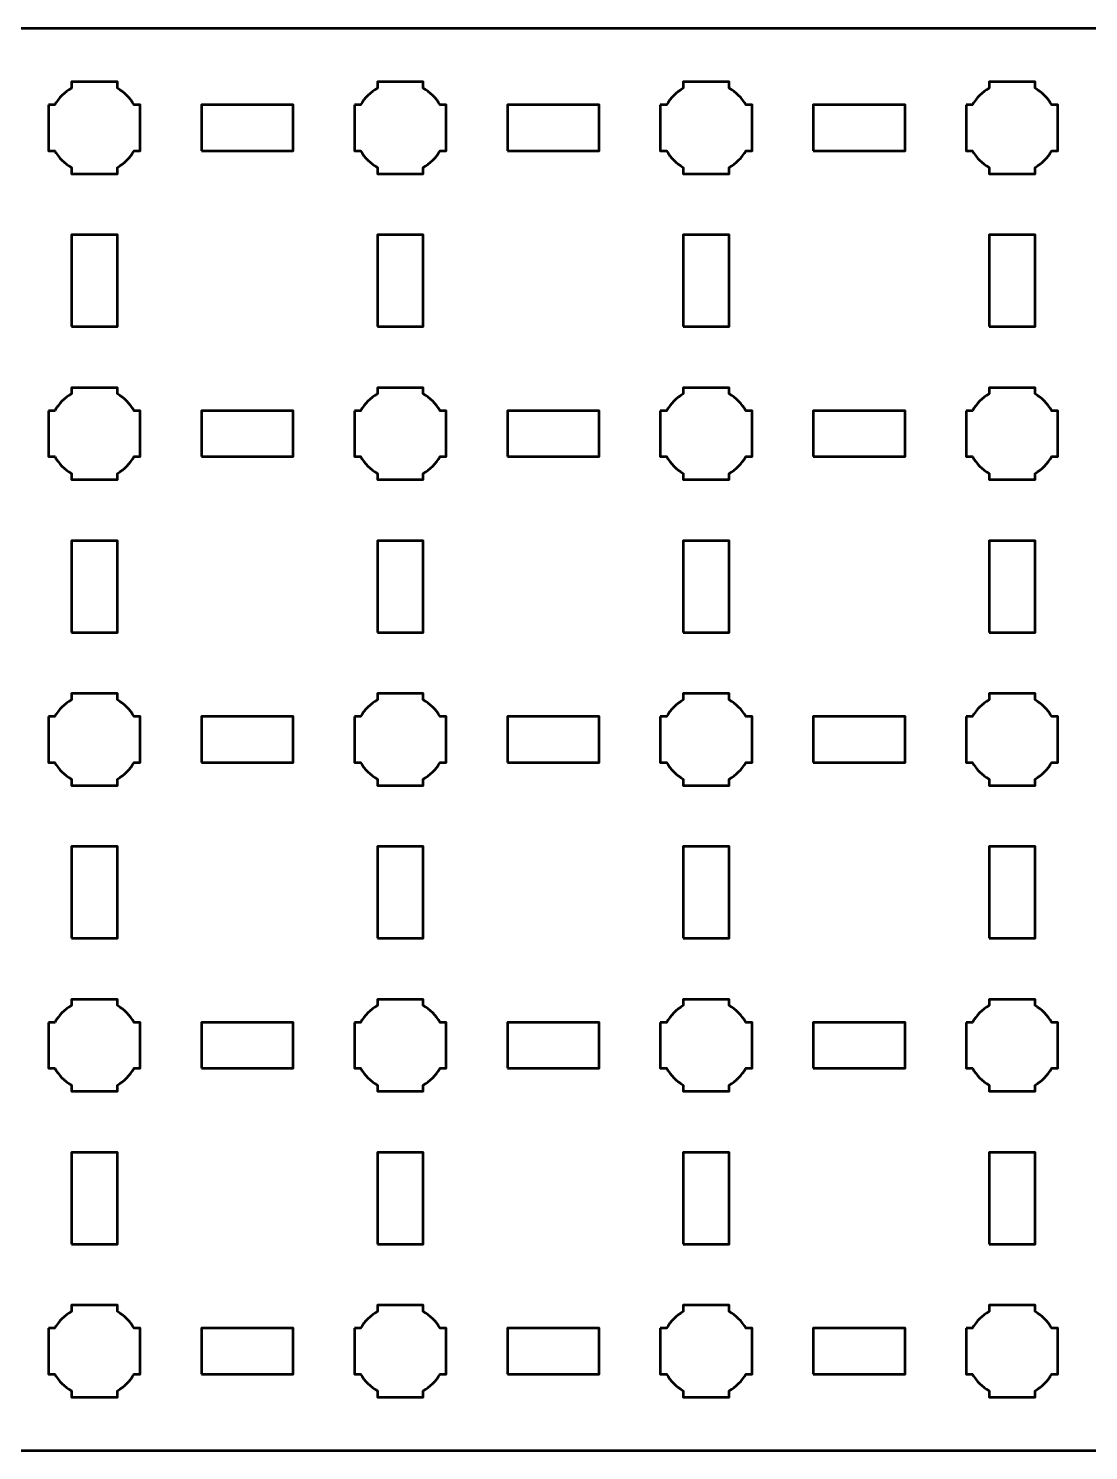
# Model space of a CAD drawing. Header units: centimetres. Extents: x -24.1 to 3.1, y -19.5 to -10.2.
# Drawn here: x -17.93 to -11, y -19.5 to -10.2 of the extents above; entities that cross this region are included whole.
import ezdxf

# ---------------------------------------------------------------- set-up
doc = ezdxf.new("R2010")
doc.units = ezdxf.units.CM
doc.header["$MEASUREMENT"] = 0
doc.layers.add('Layer 1', color=7, linetype='Continuous')

msp = doc.modelspace()

# ---------------------------------------------------------------- linework, layer by layer
at = {"layer": 'Layer 1', "lineweight": 53}
for points in [[(-16.8, -11), (-16.2, -11), (-16.2, -10.7), (-16.8, -10.7), (-16.8, -11)], [(-14.8, -11), (-14.2, -11), (-14.2, -10.7), (-14.8, -10.7), (-14.8, -11)], [(-12.8, -11), (-12.2, -11), (-12.2, -10.7), (-12.8, -10.7), (-12.8, -11)], [(-17.65, -12.15), (-17.35, -12.15), (-17.35, -11.55), (-17.65, -11.55), (-17.65, -12.15)], [(-15.65, -12.15), (-15.35, -12.15), (-15.35, -11.55), (-15.65, -11.55), (-15.65, -12.15)], [(-13.65, -12.15), (-13.35, -12.15), (-13.35, -11.55), (-13.65, -11.55), (-13.65, -12.15)], [(-11.65, -12.15), (-11.35, -12.15), (-11.35, -11.55), (-11.65, -11.55), (-11.65, -12.15)], [(-16.8, -13), (-16.2, -13), (-16.2, -12.7), (-16.8, -12.7), (-16.8, -13)], [(-14.8, -13), (-14.2, -13), (-14.2, -12.7), (-14.8, -12.7), (-14.8, -13)], [(-12.8, -13), (-12.2, -13), (-12.2, -12.7), (-12.8, -12.7), (-12.8, -13)], [(-17.65, -14.15), (-17.35, -14.15), (-17.35, -13.55), (-17.65, -13.55), (-17.65, -14.15)], [(-15.65, -14.15), (-15.35, -14.15), (-15.35, -13.55), (-15.65, -13.55), (-15.65, -14.15)], [(-13.65, -14.15), (-13.35, -14.15), (-13.35, -13.55), (-13.65, -13.55), (-13.65, -14.15)], [(-11.65, -14.15), (-11.35, -14.15), (-11.35, -13.55), (-11.65, -13.55), (-11.65, -14.15)], [(-16.8, -15), (-16.2, -15), (-16.2, -14.7), (-16.8, -14.7), (-16.8, -15)], [(-14.8, -15), (-14.2, -15), (-14.2, -14.7), (-14.8, -14.7), (-14.8, -15)], [(-12.8, -15), (-12.2, -15), (-12.2, -14.7), (-12.8, -14.7), (-12.8, -15)], [(-17.65, -16.15), (-17.35, -16.15), (-17.35, -15.55), (-17.65, -15.55), (-17.65, -16.15)], [(-15.65, -16.15), (-15.35, -16.15), (-15.35, -15.55), (-15.65, -15.55), (-15.65, -16.15)], [(-13.65, -16.15), (-13.35, -16.15), (-13.35, -15.55), (-13.65, -15.55), (-13.65, -16.15)], [(-11.65, -16.15), (-11.35, -16.15), (-11.35, -15.55), (-11.65, -15.55), (-11.65, -16.15)], [(-16.8, -17), (-16.2, -17), (-16.2, -16.7), (-16.8, -16.7), (-16.8, -17)], [(-14.8, -17), (-14.2, -17), (-14.2, -16.7), (-14.8, -16.7), (-14.8, -17)], [(-12.8, -17), (-12.2, -17), (-12.2, -16.7), (-12.8, -16.7), (-12.8, -17)], [(-17.65, -18.15), (-17.35, -18.15), (-17.35, -17.55), (-17.65, -17.55), (-17.65, -18.15)], [(-15.65, -18.15), (-15.35, -18.15), (-15.35, -17.55), (-15.65, -17.55), (-15.65, -18.15)], [(-13.65, -18.15), (-13.35, -18.15), (-13.35, -17.55), (-13.65, -17.55), (-13.65, -18.15)], [(-11.65, -18.15), (-11.35, -18.15), (-11.35, -17.55), (-11.65, -17.55), (-11.65, -18.15)], [(-16.8, -19), (-16.2, -19), (-16.2, -18.7), (-16.8, -18.7), (-16.8, -19)], [(-14.8, -19), (-14.2, -19), (-14.2, -18.7), (-14.8, -18.7), (-14.8, -19)], [(-12.8, -19), (-12.2, -19), (-12.2, -18.7), (-12.8, -18.7), (-12.8, -19)]]:
    msp.add_lwpolyline(points, close=True, dxfattribs=at)
for points, knots in [([(-24.15, -19), (-24.15, -19), (-24.15, -10.7), (-24.15, -10.7), (-24.15, -10.7), (-24.15, -10.42391), (-23.92609, -10.2), (-23.65, -10.2), (-23.65, -10.2), (-23.65, -10.2), (2.65, -10.2), (2.65, -10.2), (2.65, -10.2), (2.92609, -10.2), (3.15, -10.42391), (3.15, -10.7), (3.15, -10.7), (3.15, -10.7), (3.15, -19), (3.15, -19), (3.15, -19), (3.15, -19.27609), (2.92609, -19.5), (2.65, -19.5), (2.65, -19.5), (2.65, -19.5), (-23.65, -19.5), (-23.65, -19.5), (-23.65, -19.5), (-23.92609, -19.5), (-24.15, -19.27609), (-24.15, -19)], [0, 0, 0, 0, 0.125, 0.125, 0.125, 0.125, 0.25, 0.25, 0.25, 0.25, 0.375, 0.375, 0.375, 0.375, 0.5, 0.5, 0.5, 0.5, 0.625, 0.625, 0.625, 0.625, 0.75, 0.75, 0.75, 0.75, 0.875, 0.875, 0.875, 0.875, 1, 1, 1, 1]), ([(-17.8, -10.7), (-17.8, -10.7), (-17.75985, -10.7), (-17.75985, -10.7), (-17.75985, -10.7), (-17.7335, -10.65447), (-17.69553, -10.6165), (-17.65, -10.59015), (-17.65, -10.59015), (-17.65, -10.59015), (-17.65, -10.55), (-17.65, -10.55), (-17.65, -10.55), (-17.65, -10.55), (-17.5, -10.55), (-17.5, -10.55), (-17.5, -10.55), (-17.5, -10.55), (-17.35, -10.55), (-17.35, -10.55), (-17.35, -10.55), (-17.35, -10.55), (-17.35, -10.59015), (-17.35, -10.59015), (-17.35, -10.59015), (-17.30447, -10.6165), (-17.2665, -10.65447), (-17.24015, -10.7), (-17.24015, -10.7), (-17.24015, -10.7), (-17.2, -10.7), (-17.2, -10.7), (-17.2, -10.7), (-17.2, -10.7), (-17.2, -10.85), (-17.2, -10.85), (-17.2, -10.85), (-17.2, -10.85), (-17.2, -11), (-17.2, -11), (-17.2, -11), (-17.2, -11), (-17.24015, -11), (-17.24015, -11), (-17.24015, -11), (-17.2665, -11.04553), (-17.30447, -11.0835), (-17.35, -11.10985), (-17.35, -11.10985), (-17.35, -11.10985), (-17.35, -11.15), (-17.35, -11.15), (-17.35, -11.15), (-17.35, -11.15), (-17.5, -11.15), (-17.5, -11.15), (-17.5, -11.15), (-17.5, -11.15), (-17.65, -11.15), (-17.65, -11.15), (-17.65, -11.15), (-17.65, -11.15), (-17.65, -11.10985), (-17.65, -11.10985), (-17.65, -11.10985), (-17.69553, -11.0835), (-17.7335, -11.04553), (-17.75985, -11), (-17.75985, -11), (-17.75985, -11), (-17.8, -11), (-17.8, -11), (-17.8, -11), (-17.8, -11), (-17.8, -10.85), (-17.8, -10.85), (-17.8, -10.85), (-17.8, -10.85), (-17.8, -10.7), (-17.8, -10.7)], [0, 0, 0, 0, 0.05, 0.05, 0.05, 0.05, 0.1, 0.1, 0.1, 0.1, 0.15, 0.15, 0.15, 0.15, 0.2, 0.2, 0.2, 0.2, 0.25, 0.25, 0.25, 0.25, 0.3, 0.3, 0.3, 0.3, 0.35, 0.35, 0.35, 0.35, 0.4, 0.4, 0.4, 0.4, 0.45, 0.45, 0.45, 0.45, 0.5, 0.5, 0.5, 0.5, 0.55, 0.55, 0.55, 0.55, 0.6, 0.6, 0.6, 0.6, 0.65, 0.65, 0.65, 0.65, 0.7, 0.7, 0.7, 0.7, 0.75, 0.75, 0.75, 0.75, 0.8, 0.8, 0.8, 0.8, 0.85, 0.85, 0.85, 0.85, 0.9, 0.9, 0.9, 0.9, 0.95, 0.95, 0.95, 0.95, 1, 1, 1, 1]), ([(-15.8, -10.7), (-15.8, -10.7), (-15.75985, -10.7), (-15.75985, -10.7), (-15.75985, -10.7), (-15.7335, -10.65447), (-15.69553, -10.6165), (-15.65, -10.59015), (-15.65, -10.59015), (-15.65, -10.59015), (-15.65, -10.55), (-15.65, -10.55), (-15.65, -10.55), (-15.65, -10.55), (-15.5, -10.55), (-15.5, -10.55), (-15.5, -10.55), (-15.5, -10.55), (-15.35, -10.55), (-15.35, -10.55), (-15.35, -10.55), (-15.35, -10.55), (-15.35, -10.59015), (-15.35, -10.59015), (-15.35, -10.59015), (-15.30447, -10.6165), (-15.2665, -10.65447), (-15.24015, -10.7), (-15.24015, -10.7), (-15.24015, -10.7), (-15.2, -10.7), (-15.2, -10.7), (-15.2, -10.7), (-15.2, -10.7), (-15.2, -10.85), (-15.2, -10.85), (-15.2, -10.85), (-15.2, -10.85), (-15.2, -11), (-15.2, -11), (-15.2, -11), (-15.2, -11), (-15.24015, -11), (-15.24015, -11), (-15.24015, -11), (-15.2665, -11.04553), (-15.30447, -11.0835), (-15.35, -11.10985), (-15.35, -11.10985), (-15.35, -11.10985), (-15.35, -11.15), (-15.35, -11.15), (-15.35, -11.15), (-15.35, -11.15), (-15.5, -11.15), (-15.5, -11.15), (-15.5, -11.15), (-15.5, -11.15), (-15.65, -11.15), (-15.65, -11.15), (-15.65, -11.15), (-15.65, -11.15), (-15.65, -11.10985), (-15.65, -11.10985), (-15.65, -11.10985), (-15.69553, -11.0835), (-15.7335, -11.04553), (-15.75985, -11), (-15.75985, -11), (-15.75985, -11), (-15.8, -11), (-15.8, -11), (-15.8, -11), (-15.8, -11), (-15.8, -10.85), (-15.8, -10.85), (-15.8, -10.85), (-15.8, -10.85), (-15.8, -10.7), (-15.8, -10.7)], [0, 0, 0, 0, 0.05, 0.05, 0.05, 0.05, 0.1, 0.1, 0.1, 0.1, 0.15, 0.15, 0.15, 0.15, 0.2, 0.2, 0.2, 0.2, 0.25, 0.25, 0.25, 0.25, 0.3, 0.3, 0.3, 0.3, 0.35, 0.35, 0.35, 0.35, 0.4, 0.4, 0.4, 0.4, 0.45, 0.45, 0.45, 0.45, 0.5, 0.5, 0.5, 0.5, 0.55, 0.55, 0.55, 0.55, 0.6, 0.6, 0.6, 0.6, 0.65, 0.65, 0.65, 0.65, 0.7, 0.7, 0.7, 0.7, 0.75, 0.75, 0.75, 0.75, 0.8, 0.8, 0.8, 0.8, 0.85, 0.85, 0.85, 0.85, 0.9, 0.9, 0.9, 0.9, 0.95, 0.95, 0.95, 0.95, 1, 1, 1, 1]), ([(-13.8, -10.7), (-13.8, -10.7), (-13.75985, -10.7), (-13.75985, -10.7), (-13.75985, -10.7), (-13.7335, -10.65447), (-13.69553, -10.6165), (-13.65, -10.59015), (-13.65, -10.59015), (-13.65, -10.59015), (-13.65, -10.55), (-13.65, -10.55), (-13.65, -10.55), (-13.65, -10.55), (-13.5, -10.55), (-13.5, -10.55), (-13.5, -10.55), (-13.5, -10.55), (-13.35, -10.55), (-13.35, -10.55), (-13.35, -10.55), (-13.35, -10.55), (-13.35, -10.59015), (-13.35, -10.59015), (-13.35, -10.59015), (-13.30447, -10.6165), (-13.2665, -10.65447), (-13.24015, -10.7), (-13.24015, -10.7), (-13.24015, -10.7), (-13.2, -10.7), (-13.2, -10.7), (-13.2, -10.7), (-13.2, -10.7), (-13.2, -10.85), (-13.2, -10.85), (-13.2, -10.85), (-13.2, -10.85), (-13.2, -11), (-13.2, -11), (-13.2, -11), (-13.2, -11), (-13.24015, -11), (-13.24015, -11), (-13.24015, -11), (-13.2665, -11.04553), (-13.30447, -11.0835), (-13.35, -11.10985), (-13.35, -11.10985), (-13.35, -11.10985), (-13.35, -11.15), (-13.35, -11.15), (-13.35, -11.15), (-13.35, -11.15), (-13.5, -11.15), (-13.5, -11.15), (-13.5, -11.15), (-13.5, -11.15), (-13.65, -11.15), (-13.65, -11.15), (-13.65, -11.15), (-13.65, -11.15), (-13.65, -11.10985), (-13.65, -11.10985), (-13.65, -11.10985), (-13.69553, -11.0835), (-13.7335, -11.04553), (-13.75985, -11), (-13.75985, -11), (-13.75985, -11), (-13.8, -11), (-13.8, -11), (-13.8, -11), (-13.8, -11), (-13.8, -10.85), (-13.8, -10.85), (-13.8, -10.85), (-13.8, -10.85), (-13.8, -10.7), (-13.8, -10.7)], [0, 0, 0, 0, 0.05, 0.05, 0.05, 0.05, 0.1, 0.1, 0.1, 0.1, 0.15, 0.15, 0.15, 0.15, 0.2, 0.2, 0.2, 0.2, 0.25, 0.25, 0.25, 0.25, 0.3, 0.3, 0.3, 0.3, 0.35, 0.35, 0.35, 0.35, 0.4, 0.4, 0.4, 0.4, 0.45, 0.45, 0.45, 0.45, 0.5, 0.5, 0.5, 0.5, 0.55, 0.55, 0.55, 0.55, 0.6, 0.6, 0.6, 0.6, 0.65, 0.65, 0.65, 0.65, 0.7, 0.7, 0.7, 0.7, 0.75, 0.75, 0.75, 0.75, 0.8, 0.8, 0.8, 0.8, 0.85, 0.85, 0.85, 0.85, 0.9, 0.9, 0.9, 0.9, 0.95, 0.95, 0.95, 0.95, 1, 1, 1, 1]), ([(-11.8, -10.7), (-11.8, -10.7), (-11.75985, -10.7), (-11.75985, -10.7), (-11.75985, -10.7), (-11.7335, -10.65447), (-11.69553, -10.6165), (-11.65, -10.59015), (-11.65, -10.59015), (-11.65, -10.59015), (-11.65, -10.55), (-11.65, -10.55), (-11.65, -10.55), (-11.65, -10.55), (-11.5, -10.55), (-11.5, -10.55), (-11.5, -10.55), (-11.5, -10.55), (-11.35, -10.55), (-11.35, -10.55), (-11.35, -10.55), (-11.35, -10.55), (-11.35, -10.59015), (-11.35, -10.59015), (-11.35, -10.59015), (-11.30447, -10.6165), (-11.2665, -10.65447), (-11.24015, -10.7), (-11.24015, -10.7), (-11.24015, -10.7), (-11.2, -10.7), (-11.2, -10.7), (-11.2, -10.7), (-11.2, -10.7), (-11.2, -10.85), (-11.2, -10.85), (-11.2, -10.85), (-11.2, -10.85), (-11.2, -11), (-11.2, -11), (-11.2, -11), (-11.2, -11), (-11.24015, -11), (-11.24015, -11), (-11.24015, -11), (-11.2665, -11.04553), (-11.30447, -11.0835), (-11.35, -11.10985), (-11.35, -11.10985), (-11.35, -11.10985), (-11.35, -11.15), (-11.35, -11.15), (-11.35, -11.15), (-11.35, -11.15), (-11.5, -11.15), (-11.5, -11.15), (-11.5, -11.15), (-11.5, -11.15), (-11.65, -11.15), (-11.65, -11.15), (-11.65, -11.15), (-11.65, -11.15), (-11.65, -11.10985), (-11.65, -11.10985), (-11.65, -11.10985), (-11.69553, -11.0835), (-11.7335, -11.04553), (-11.75985, -11), (-11.75985, -11), (-11.75985, -11), (-11.8, -11), (-11.8, -11), (-11.8, -11), (-11.8, -11), (-11.8, -10.85), (-11.8, -10.85), (-11.8, -10.85), (-11.8, -10.85), (-11.8, -10.7), (-11.8, -10.7)], [0, 0, 0, 0, 0.05, 0.05, 0.05, 0.05, 0.1, 0.1, 0.1, 0.1, 0.15, 0.15, 0.15, 0.15, 0.2, 0.2, 0.2, 0.2, 0.25, 0.25, 0.25, 0.25, 0.3, 0.3, 0.3, 0.3, 0.35, 0.35, 0.35, 0.35, 0.4, 0.4, 0.4, 0.4, 0.45, 0.45, 0.45, 0.45, 0.5, 0.5, 0.5, 0.5, 0.55, 0.55, 0.55, 0.55, 0.6, 0.6, 0.6, 0.6, 0.65, 0.65, 0.65, 0.65, 0.7, 0.7, 0.7, 0.7, 0.75, 0.75, 0.75, 0.75, 0.8, 0.8, 0.8, 0.8, 0.85, 0.85, 0.85, 0.85, 0.9, 0.9, 0.9, 0.9, 0.95, 0.95, 0.95, 0.95, 1, 1, 1, 1]), ([(-17.8, -12.7), (-17.8, -12.7), (-17.75985, -12.7), (-17.75985, -12.7), (-17.75985, -12.7), (-17.7335, -12.65447), (-17.69553, -12.6165), (-17.65, -12.59015), (-17.65, -12.59015), (-17.65, -12.59015), (-17.65, -12.55), (-17.65, -12.55), (-17.65, -12.55), (-17.65, -12.55), (-17.5, -12.55), (-17.5, -12.55), (-17.5, -12.55), (-17.5, -12.55), (-17.35, -12.55), (-17.35, -12.55), (-17.35, -12.55), (-17.35, -12.55), (-17.35, -12.59015), (-17.35, -12.59015), (-17.35, -12.59015), (-17.30447, -12.6165), (-17.2665, -12.65447), (-17.24015, -12.7), (-17.24015, -12.7), (-17.24015, -12.7), (-17.2, -12.7), (-17.2, -12.7), (-17.2, -12.7), (-17.2, -12.7), (-17.2, -12.85), (-17.2, -12.85), (-17.2, -12.85), (-17.2, -12.85), (-17.2, -13), (-17.2, -13), (-17.2, -13), (-17.2, -13), (-17.24015, -13), (-17.24015, -13), (-17.24015, -13), (-17.2665, -13.04553), (-17.30447, -13.0835), (-17.35, -13.10985), (-17.35, -13.10985), (-17.35, -13.10985), (-17.35, -13.15), (-17.35, -13.15), (-17.35, -13.15), (-17.35, -13.15), (-17.5, -13.15), (-17.5, -13.15), (-17.5, -13.15), (-17.5, -13.15), (-17.65, -13.15), (-17.65, -13.15), (-17.65, -13.15), (-17.65, -13.15), (-17.65, -13.10985), (-17.65, -13.10985), (-17.65, -13.10985), (-17.69553, -13.0835), (-17.7335, -13.04553), (-17.75985, -13), (-17.75985, -13), (-17.75985, -13), (-17.8, -13), (-17.8, -13), (-17.8, -13), (-17.8, -13), (-17.8, -12.85), (-17.8, -12.85), (-17.8, -12.85), (-17.8, -12.85), (-17.8, -12.7), (-17.8, -12.7)], [0, 0, 0, 0, 0.05, 0.05, 0.05, 0.05, 0.1, 0.1, 0.1, 0.1, 0.15, 0.15, 0.15, 0.15, 0.2, 0.2, 0.2, 0.2, 0.25, 0.25, 0.25, 0.25, 0.3, 0.3, 0.3, 0.3, 0.35, 0.35, 0.35, 0.35, 0.4, 0.4, 0.4, 0.4, 0.45, 0.45, 0.45, 0.45, 0.5, 0.5, 0.5, 0.5, 0.55, 0.55, 0.55, 0.55, 0.6, 0.6, 0.6, 0.6, 0.65, 0.65, 0.65, 0.65, 0.7, 0.7, 0.7, 0.7, 0.75, 0.75, 0.75, 0.75, 0.8, 0.8, 0.8, 0.8, 0.85, 0.85, 0.85, 0.85, 0.9, 0.9, 0.9, 0.9, 0.95, 0.95, 0.95, 0.95, 1, 1, 1, 1]), ([(-15.8, -12.7), (-15.8, -12.7), (-15.75985, -12.7), (-15.75985, -12.7), (-15.75985, -12.7), (-15.7335, -12.65447), (-15.69553, -12.6165), (-15.65, -12.59015), (-15.65, -12.59015), (-15.65, -12.59015), (-15.65, -12.55), (-15.65, -12.55), (-15.65, -12.55), (-15.65, -12.55), (-15.5, -12.55), (-15.5, -12.55), (-15.5, -12.55), (-15.5, -12.55), (-15.35, -12.55), (-15.35, -12.55), (-15.35, -12.55), (-15.35, -12.55), (-15.35, -12.59015), (-15.35, -12.59015), (-15.35, -12.59015), (-15.30447, -12.6165), (-15.2665, -12.65447), (-15.24015, -12.7), (-15.24015, -12.7), (-15.24015, -12.7), (-15.2, -12.7), (-15.2, -12.7), (-15.2, -12.7), (-15.2, -12.7), (-15.2, -12.85), (-15.2, -12.85), (-15.2, -12.85), (-15.2, -12.85), (-15.2, -13), (-15.2, -13), (-15.2, -13), (-15.2, -13), (-15.24015, -13), (-15.24015, -13), (-15.24015, -13), (-15.2665, -13.04553), (-15.30447, -13.0835), (-15.35, -13.10985), (-15.35, -13.10985), (-15.35, -13.10985), (-15.35, -13.15), (-15.35, -13.15), (-15.35, -13.15), (-15.35, -13.15), (-15.5, -13.15), (-15.5, -13.15), (-15.5, -13.15), (-15.5, -13.15), (-15.65, -13.15), (-15.65, -13.15), (-15.65, -13.15), (-15.65, -13.15), (-15.65, -13.10985), (-15.65, -13.10985), (-15.65, -13.10985), (-15.69553, -13.0835), (-15.7335, -13.04553), (-15.75985, -13), (-15.75985, -13), (-15.75985, -13), (-15.8, -13), (-15.8, -13), (-15.8, -13), (-15.8, -13), (-15.8, -12.85), (-15.8, -12.85), (-15.8, -12.85), (-15.8, -12.85), (-15.8, -12.7), (-15.8, -12.7)], [0, 0, 0, 0, 0.05, 0.05, 0.05, 0.05, 0.1, 0.1, 0.1, 0.1, 0.15, 0.15, 0.15, 0.15, 0.2, 0.2, 0.2, 0.2, 0.25, 0.25, 0.25, 0.25, 0.3, 0.3, 0.3, 0.3, 0.35, 0.35, 0.35, 0.35, 0.4, 0.4, 0.4, 0.4, 0.45, 0.45, 0.45, 0.45, 0.5, 0.5, 0.5, 0.5, 0.55, 0.55, 0.55, 0.55, 0.6, 0.6, 0.6, 0.6, 0.65, 0.65, 0.65, 0.65, 0.7, 0.7, 0.7, 0.7, 0.75, 0.75, 0.75, 0.75, 0.8, 0.8, 0.8, 0.8, 0.85, 0.85, 0.85, 0.85, 0.9, 0.9, 0.9, 0.9, 0.95, 0.95, 0.95, 0.95, 1, 1, 1, 1]), ([(-13.8, -12.7), (-13.8, -12.7), (-13.75985, -12.7), (-13.75985, -12.7), (-13.75985, -12.7), (-13.7335, -12.65447), (-13.69553, -12.6165), (-13.65, -12.59015), (-13.65, -12.59015), (-13.65, -12.59015), (-13.65, -12.55), (-13.65, -12.55), (-13.65, -12.55), (-13.65, -12.55), (-13.5, -12.55), (-13.5, -12.55), (-13.5, -12.55), (-13.5, -12.55), (-13.35, -12.55), (-13.35, -12.55), (-13.35, -12.55), (-13.35, -12.55), (-13.35, -12.59015), (-13.35, -12.59015), (-13.35, -12.59015), (-13.30447, -12.6165), (-13.2665, -12.65447), (-13.24015, -12.7), (-13.24015, -12.7), (-13.24015, -12.7), (-13.2, -12.7), (-13.2, -12.7), (-13.2, -12.7), (-13.2, -12.7), (-13.2, -12.85), (-13.2, -12.85), (-13.2, -12.85), (-13.2, -12.85), (-13.2, -13), (-13.2, -13), (-13.2, -13), (-13.2, -13), (-13.24015, -13), (-13.24015, -13), (-13.24015, -13), (-13.2665, -13.04553), (-13.30447, -13.0835), (-13.35, -13.10985), (-13.35, -13.10985), (-13.35, -13.10985), (-13.35, -13.15), (-13.35, -13.15), (-13.35, -13.15), (-13.35, -13.15), (-13.5, -13.15), (-13.5, -13.15), (-13.5, -13.15), (-13.5, -13.15), (-13.65, -13.15), (-13.65, -13.15), (-13.65, -13.15), (-13.65, -13.15), (-13.65, -13.10985), (-13.65, -13.10985), (-13.65, -13.10985), (-13.69553, -13.0835), (-13.7335, -13.04553), (-13.75985, -13), (-13.75985, -13), (-13.75985, -13), (-13.8, -13), (-13.8, -13), (-13.8, -13), (-13.8, -13), (-13.8, -12.85), (-13.8, -12.85), (-13.8, -12.85), (-13.8, -12.85), (-13.8, -12.7), (-13.8, -12.7)], [0, 0, 0, 0, 0.05, 0.05, 0.05, 0.05, 0.1, 0.1, 0.1, 0.1, 0.15, 0.15, 0.15, 0.15, 0.2, 0.2, 0.2, 0.2, 0.25, 0.25, 0.25, 0.25, 0.3, 0.3, 0.3, 0.3, 0.35, 0.35, 0.35, 0.35, 0.4, 0.4, 0.4, 0.4, 0.45, 0.45, 0.45, 0.45, 0.5, 0.5, 0.5, 0.5, 0.55, 0.55, 0.55, 0.55, 0.6, 0.6, 0.6, 0.6, 0.65, 0.65, 0.65, 0.65, 0.7, 0.7, 0.7, 0.7, 0.75, 0.75, 0.75, 0.75, 0.8, 0.8, 0.8, 0.8, 0.85, 0.85, 0.85, 0.85, 0.9, 0.9, 0.9, 0.9, 0.95, 0.95, 0.95, 0.95, 1, 1, 1, 1]), ([(-11.8, -12.7), (-11.8, -12.7), (-11.75985, -12.7), (-11.75985, -12.7), (-11.75985, -12.7), (-11.7335, -12.65447), (-11.69553, -12.6165), (-11.65, -12.59015), (-11.65, -12.59015), (-11.65, -12.59015), (-11.65, -12.55), (-11.65, -12.55), (-11.65, -12.55), (-11.65, -12.55), (-11.5, -12.55), (-11.5, -12.55), (-11.5, -12.55), (-11.5, -12.55), (-11.35, -12.55), (-11.35, -12.55), (-11.35, -12.55), (-11.35, -12.55), (-11.35, -12.59015), (-11.35, -12.59015), (-11.35, -12.59015), (-11.30447, -12.6165), (-11.2665, -12.65447), (-11.24015, -12.7), (-11.24015, -12.7), (-11.24015, -12.7), (-11.2, -12.7), (-11.2, -12.7), (-11.2, -12.7), (-11.2, -12.7), (-11.2, -12.85), (-11.2, -12.85), (-11.2, -12.85), (-11.2, -12.85), (-11.2, -13), (-11.2, -13), (-11.2, -13), (-11.2, -13), (-11.24015, -13), (-11.24015, -13), (-11.24015, -13), (-11.2665, -13.04553), (-11.30447, -13.0835), (-11.35, -13.10985), (-11.35, -13.10985), (-11.35, -13.10985), (-11.35, -13.15), (-11.35, -13.15), (-11.35, -13.15), (-11.35, -13.15), (-11.5, -13.15), (-11.5, -13.15), (-11.5, -13.15), (-11.5, -13.15), (-11.65, -13.15), (-11.65, -13.15), (-11.65, -13.15), (-11.65, -13.15), (-11.65, -13.10985), (-11.65, -13.10985), (-11.65, -13.10985), (-11.69553, -13.0835), (-11.7335, -13.04553), (-11.75985, -13), (-11.75985, -13), (-11.75985, -13), (-11.8, -13), (-11.8, -13), (-11.8, -13), (-11.8, -13), (-11.8, -12.85), (-11.8, -12.85), (-11.8, -12.85), (-11.8, -12.85), (-11.8, -12.7), (-11.8, -12.7)], [0, 0, 0, 0, 0.05, 0.05, 0.05, 0.05, 0.1, 0.1, 0.1, 0.1, 0.15, 0.15, 0.15, 0.15, 0.2, 0.2, 0.2, 0.2, 0.25, 0.25, 0.25, 0.25, 0.3, 0.3, 0.3, 0.3, 0.35, 0.35, 0.35, 0.35, 0.4, 0.4, 0.4, 0.4, 0.45, 0.45, 0.45, 0.45, 0.5, 0.5, 0.5, 0.5, 0.55, 0.55, 0.55, 0.55, 0.6, 0.6, 0.6, 0.6, 0.65, 0.65, 0.65, 0.65, 0.7, 0.7, 0.7, 0.7, 0.75, 0.75, 0.75, 0.75, 0.8, 0.8, 0.8, 0.8, 0.85, 0.85, 0.85, 0.85, 0.9, 0.9, 0.9, 0.9, 0.95, 0.95, 0.95, 0.95, 1, 1, 1, 1]), ([(-17.8, -14.7), (-17.8, -14.7), (-17.75985, -14.7), (-17.75985, -14.7), (-17.75985, -14.7), (-17.7335, -14.65447), (-17.69553, -14.6165), (-17.65, -14.59015), (-17.65, -14.59015), (-17.65, -14.59015), (-17.65, -14.55), (-17.65, -14.55), (-17.65, -14.55), (-17.65, -14.55), (-17.5, -14.55), (-17.5, -14.55), (-17.5, -14.55), (-17.5, -14.55), (-17.35, -14.55), (-17.35, -14.55), (-17.35, -14.55), (-17.35, -14.55), (-17.35, -14.59015), (-17.35, -14.59015), (-17.35, -14.59015), (-17.30447, -14.6165), (-17.2665, -14.65447), (-17.24015, -14.7), (-17.24015, -14.7), (-17.24015, -14.7), (-17.2, -14.7), (-17.2, -14.7), (-17.2, -14.7), (-17.2, -14.7), (-17.2, -14.85), (-17.2, -14.85), (-17.2, -14.85), (-17.2, -14.85), (-17.2, -15), (-17.2, -15), (-17.2, -15), (-17.2, -15), (-17.24015, -15), (-17.24015, -15), (-17.24015, -15), (-17.2665, -15.04553), (-17.30447, -15.0835), (-17.35, -15.10985), (-17.35, -15.10985), (-17.35, -15.10985), (-17.35, -15.15), (-17.35, -15.15), (-17.35, -15.15), (-17.35, -15.15), (-17.5, -15.15), (-17.5, -15.15), (-17.5, -15.15), (-17.5, -15.15), (-17.65, -15.15), (-17.65, -15.15), (-17.65, -15.15), (-17.65, -15.15), (-17.65, -15.10985), (-17.65, -15.10985), (-17.65, -15.10985), (-17.69553, -15.0835), (-17.7335, -15.04553), (-17.75985, -15), (-17.75985, -15), (-17.75985, -15), (-17.8, -15), (-17.8, -15), (-17.8, -15), (-17.8, -15), (-17.8, -14.85), (-17.8, -14.85), (-17.8, -14.85), (-17.8, -14.85), (-17.8, -14.7), (-17.8, -14.7)], [0, 0, 0, 0, 0.05, 0.05, 0.05, 0.05, 0.1, 0.1, 0.1, 0.1, 0.15, 0.15, 0.15, 0.15, 0.2, 0.2, 0.2, 0.2, 0.25, 0.25, 0.25, 0.25, 0.3, 0.3, 0.3, 0.3, 0.35, 0.35, 0.35, 0.35, 0.4, 0.4, 0.4, 0.4, 0.45, 0.45, 0.45, 0.45, 0.5, 0.5, 0.5, 0.5, 0.55, 0.55, 0.55, 0.55, 0.6, 0.6, 0.6, 0.6, 0.65, 0.65, 0.65, 0.65, 0.7, 0.7, 0.7, 0.7, 0.75, 0.75, 0.75, 0.75, 0.8, 0.8, 0.8, 0.8, 0.85, 0.85, 0.85, 0.85, 0.9, 0.9, 0.9, 0.9, 0.95, 0.95, 0.95, 0.95, 1, 1, 1, 1]), ([(-15.8, -14.7), (-15.8, -14.7), (-15.75985, -14.7), (-15.75985, -14.7), (-15.75985, -14.7), (-15.7335, -14.65447), (-15.69553, -14.6165), (-15.65, -14.59015), (-15.65, -14.59015), (-15.65, -14.59015), (-15.65, -14.55), (-15.65, -14.55), (-15.65, -14.55), (-15.65, -14.55), (-15.5, -14.55), (-15.5, -14.55), (-15.5, -14.55), (-15.5, -14.55), (-15.35, -14.55), (-15.35, -14.55), (-15.35, -14.55), (-15.35, -14.55), (-15.35, -14.59015), (-15.35, -14.59015), (-15.35, -14.59015), (-15.30447, -14.6165), (-15.2665, -14.65447), (-15.24015, -14.7), (-15.24015, -14.7), (-15.24015, -14.7), (-15.2, -14.7), (-15.2, -14.7), (-15.2, -14.7), (-15.2, -14.7), (-15.2, -14.85), (-15.2, -14.85), (-15.2, -14.85), (-15.2, -14.85), (-15.2, -15), (-15.2, -15), (-15.2, -15), (-15.2, -15), (-15.24015, -15), (-15.24015, -15), (-15.24015, -15), (-15.2665, -15.04553), (-15.30447, -15.0835), (-15.35, -15.10985), (-15.35, -15.10985), (-15.35, -15.10985), (-15.35, -15.15), (-15.35, -15.15), (-15.35, -15.15), (-15.35, -15.15), (-15.5, -15.15), (-15.5, -15.15), (-15.5, -15.15), (-15.5, -15.15), (-15.65, -15.15), (-15.65, -15.15), (-15.65, -15.15), (-15.65, -15.15), (-15.65, -15.10985), (-15.65, -15.10985), (-15.65, -15.10985), (-15.69553, -15.0835), (-15.7335, -15.04553), (-15.75985, -15), (-15.75985, -15), (-15.75985, -15), (-15.8, -15), (-15.8, -15), (-15.8, -15), (-15.8, -15), (-15.8, -14.85), (-15.8, -14.85), (-15.8, -14.85), (-15.8, -14.85), (-15.8, -14.7), (-15.8, -14.7)], [0, 0, 0, 0, 0.05, 0.05, 0.05, 0.05, 0.1, 0.1, 0.1, 0.1, 0.15, 0.15, 0.15, 0.15, 0.2, 0.2, 0.2, 0.2, 0.25, 0.25, 0.25, 0.25, 0.3, 0.3, 0.3, 0.3, 0.35, 0.35, 0.35, 0.35, 0.4, 0.4, 0.4, 0.4, 0.45, 0.45, 0.45, 0.45, 0.5, 0.5, 0.5, 0.5, 0.55, 0.55, 0.55, 0.55, 0.6, 0.6, 0.6, 0.6, 0.65, 0.65, 0.65, 0.65, 0.7, 0.7, 0.7, 0.7, 0.75, 0.75, 0.75, 0.75, 0.8, 0.8, 0.8, 0.8, 0.85, 0.85, 0.85, 0.85, 0.9, 0.9, 0.9, 0.9, 0.95, 0.95, 0.95, 0.95, 1, 1, 1, 1]), ([(-13.8, -14.7), (-13.8, -14.7), (-13.75985, -14.7), (-13.75985, -14.7), (-13.75985, -14.7), (-13.7335, -14.65447), (-13.69553, -14.6165), (-13.65, -14.59015), (-13.65, -14.59015), (-13.65, -14.59015), (-13.65, -14.55), (-13.65, -14.55), (-13.65, -14.55), (-13.65, -14.55), (-13.5, -14.55), (-13.5, -14.55), (-13.5, -14.55), (-13.5, -14.55), (-13.35, -14.55), (-13.35, -14.55), (-13.35, -14.55), (-13.35, -14.55), (-13.35, -14.59015), (-13.35, -14.59015), (-13.35, -14.59015), (-13.30447, -14.6165), (-13.2665, -14.65447), (-13.24015, -14.7), (-13.24015, -14.7), (-13.24015, -14.7), (-13.2, -14.7), (-13.2, -14.7), (-13.2, -14.7), (-13.2, -14.7), (-13.2, -14.85), (-13.2, -14.85), (-13.2, -14.85), (-13.2, -14.85), (-13.2, -15), (-13.2, -15), (-13.2, -15), (-13.2, -15), (-13.24015, -15), (-13.24015, -15), (-13.24015, -15), (-13.2665, -15.04553), (-13.30447, -15.0835), (-13.35, -15.10985), (-13.35, -15.10985), (-13.35, -15.10985), (-13.35, -15.15), (-13.35, -15.15), (-13.35, -15.15), (-13.35, -15.15), (-13.5, -15.15), (-13.5, -15.15), (-13.5, -15.15), (-13.5, -15.15), (-13.65, -15.15), (-13.65, -15.15), (-13.65, -15.15), (-13.65, -15.15), (-13.65, -15.10985), (-13.65, -15.10985), (-13.65, -15.10985), (-13.69553, -15.0835), (-13.7335, -15.04553), (-13.75985, -15), (-13.75985, -15), (-13.75985, -15), (-13.8, -15), (-13.8, -15), (-13.8, -15), (-13.8, -15), (-13.8, -14.85), (-13.8, -14.85), (-13.8, -14.85), (-13.8, -14.85), (-13.8, -14.7), (-13.8, -14.7)], [0, 0, 0, 0, 0.05, 0.05, 0.05, 0.05, 0.1, 0.1, 0.1, 0.1, 0.15, 0.15, 0.15, 0.15, 0.2, 0.2, 0.2, 0.2, 0.25, 0.25, 0.25, 0.25, 0.3, 0.3, 0.3, 0.3, 0.35, 0.35, 0.35, 0.35, 0.4, 0.4, 0.4, 0.4, 0.45, 0.45, 0.45, 0.45, 0.5, 0.5, 0.5, 0.5, 0.55, 0.55, 0.55, 0.55, 0.6, 0.6, 0.6, 0.6, 0.65, 0.65, 0.65, 0.65, 0.7, 0.7, 0.7, 0.7, 0.75, 0.75, 0.75, 0.75, 0.8, 0.8, 0.8, 0.8, 0.85, 0.85, 0.85, 0.85, 0.9, 0.9, 0.9, 0.9, 0.95, 0.95, 0.95, 0.95, 1, 1, 1, 1]), ([(-11.8, -14.7), (-11.8, -14.7), (-11.75985, -14.7), (-11.75985, -14.7), (-11.75985, -14.7), (-11.7335, -14.65447), (-11.69553, -14.6165), (-11.65, -14.59015), (-11.65, -14.59015), (-11.65, -14.59015), (-11.65, -14.55), (-11.65, -14.55), (-11.65, -14.55), (-11.65, -14.55), (-11.5, -14.55), (-11.5, -14.55), (-11.5, -14.55), (-11.5, -14.55), (-11.35, -14.55), (-11.35, -14.55), (-11.35, -14.55), (-11.35, -14.55), (-11.35, -14.59015), (-11.35, -14.59015), (-11.35, -14.59015), (-11.30447, -14.6165), (-11.2665, -14.65447), (-11.24015, -14.7), (-11.24015, -14.7), (-11.24015, -14.7), (-11.2, -14.7), (-11.2, -14.7), (-11.2, -14.7), (-11.2, -14.7), (-11.2, -14.85), (-11.2, -14.85), (-11.2, -14.85), (-11.2, -14.85), (-11.2, -15), (-11.2, -15), (-11.2, -15), (-11.2, -15), (-11.24015, -15), (-11.24015, -15), (-11.24015, -15), (-11.2665, -15.04553), (-11.30447, -15.0835), (-11.35, -15.10985), (-11.35, -15.10985), (-11.35, -15.10985), (-11.35, -15.15), (-11.35, -15.15), (-11.35, -15.15), (-11.35, -15.15), (-11.5, -15.15), (-11.5, -15.15), (-11.5, -15.15), (-11.5, -15.15), (-11.65, -15.15), (-11.65, -15.15), (-11.65, -15.15), (-11.65, -15.15), (-11.65, -15.10985), (-11.65, -15.10985), (-11.65, -15.10985), (-11.69553, -15.0835), (-11.7335, -15.04553), (-11.75985, -15), (-11.75985, -15), (-11.75985, -15), (-11.8, -15), (-11.8, -15), (-11.8, -15), (-11.8, -15), (-11.8, -14.85), (-11.8, -14.85), (-11.8, -14.85), (-11.8, -14.85), (-11.8, -14.7), (-11.8, -14.7)], [0, 0, 0, 0, 0.05, 0.05, 0.05, 0.05, 0.1, 0.1, 0.1, 0.1, 0.15, 0.15, 0.15, 0.15, 0.2, 0.2, 0.2, 0.2, 0.25, 0.25, 0.25, 0.25, 0.3, 0.3, 0.3, 0.3, 0.35, 0.35, 0.35, 0.35, 0.4, 0.4, 0.4, 0.4, 0.45, 0.45, 0.45, 0.45, 0.5, 0.5, 0.5, 0.5, 0.55, 0.55, 0.55, 0.55, 0.6, 0.6, 0.6, 0.6, 0.65, 0.65, 0.65, 0.65, 0.7, 0.7, 0.7, 0.7, 0.75, 0.75, 0.75, 0.75, 0.8, 0.8, 0.8, 0.8, 0.85, 0.85, 0.85, 0.85, 0.9, 0.9, 0.9, 0.9, 0.95, 0.95, 0.95, 0.95, 1, 1, 1, 1]), ([(-17.8, -16.7), (-17.8, -16.7), (-17.75985, -16.7), (-17.75985, -16.7), (-17.75985, -16.7), (-17.7335, -16.65447), (-17.69553, -16.6165), (-17.65, -16.59015), (-17.65, -16.59015), (-17.65, -16.59015), (-17.65, -16.55), (-17.65, -16.55), (-17.65, -16.55), (-17.65, -16.55), (-17.5, -16.55), (-17.5, -16.55), (-17.5, -16.55), (-17.5, -16.55), (-17.35, -16.55), (-17.35, -16.55), (-17.35, -16.55), (-17.35, -16.55), (-17.35, -16.59015), (-17.35, -16.59015), (-17.35, -16.59015), (-17.30447, -16.6165), (-17.2665, -16.65447), (-17.24015, -16.7), (-17.24015, -16.7), (-17.24015, -16.7), (-17.2, -16.7), (-17.2, -16.7), (-17.2, -16.7), (-17.2, -16.7), (-17.2, -16.85), (-17.2, -16.85), (-17.2, -16.85), (-17.2, -16.85), (-17.2, -17), (-17.2, -17), (-17.2, -17), (-17.2, -17), (-17.24015, -17), (-17.24015, -17), (-17.24015, -17), (-17.2665, -17.04553), (-17.30447, -17.0835), (-17.35, -17.10985), (-17.35, -17.10985), (-17.35, -17.10985), (-17.35, -17.15), (-17.35, -17.15), (-17.35, -17.15), (-17.35, -17.15), (-17.5, -17.15), (-17.5, -17.15), (-17.5, -17.15), (-17.5, -17.15), (-17.65, -17.15), (-17.65, -17.15), (-17.65, -17.15), (-17.65, -17.15), (-17.65, -17.10985), (-17.65, -17.10985), (-17.65, -17.10985), (-17.69553, -17.0835), (-17.7335, -17.04553), (-17.75985, -17), (-17.75985, -17), (-17.75985, -17), (-17.8, -17), (-17.8, -17), (-17.8, -17), (-17.8, -17), (-17.8, -16.85), (-17.8, -16.85), (-17.8, -16.85), (-17.8, -16.85), (-17.8, -16.7), (-17.8, -16.7)], [0, 0, 0, 0, 0.05, 0.05, 0.05, 0.05, 0.1, 0.1, 0.1, 0.1, 0.15, 0.15, 0.15, 0.15, 0.2, 0.2, 0.2, 0.2, 0.25, 0.25, 0.25, 0.25, 0.3, 0.3, 0.3, 0.3, 0.35, 0.35, 0.35, 0.35, 0.4, 0.4, 0.4, 0.4, 0.45, 0.45, 0.45, 0.45, 0.5, 0.5, 0.5, 0.5, 0.55, 0.55, 0.55, 0.55, 0.6, 0.6, 0.6, 0.6, 0.65, 0.65, 0.65, 0.65, 0.7, 0.7, 0.7, 0.7, 0.75, 0.75, 0.75, 0.75, 0.8, 0.8, 0.8, 0.8, 0.85, 0.85, 0.85, 0.85, 0.9, 0.9, 0.9, 0.9, 0.95, 0.95, 0.95, 0.95, 1, 1, 1, 1]), ([(-15.8, -16.7), (-15.8, -16.7), (-15.75985, -16.7), (-15.75985, -16.7), (-15.75985, -16.7), (-15.7335, -16.65447), (-15.69553, -16.6165), (-15.65, -16.59015), (-15.65, -16.59015), (-15.65, -16.59015), (-15.65, -16.55), (-15.65, -16.55), (-15.65, -16.55), (-15.65, -16.55), (-15.5, -16.55), (-15.5, -16.55), (-15.5, -16.55), (-15.5, -16.55), (-15.35, -16.55), (-15.35, -16.55), (-15.35, -16.55), (-15.35, -16.55), (-15.35, -16.59015), (-15.35, -16.59015), (-15.35, -16.59015), (-15.30447, -16.6165), (-15.2665, -16.65447), (-15.24015, -16.7), (-15.24015, -16.7), (-15.24015, -16.7), (-15.2, -16.7), (-15.2, -16.7), (-15.2, -16.7), (-15.2, -16.7), (-15.2, -16.85), (-15.2, -16.85), (-15.2, -16.85), (-15.2, -16.85), (-15.2, -17), (-15.2, -17), (-15.2, -17), (-15.2, -17), (-15.24015, -17), (-15.24015, -17), (-15.24015, -17), (-15.2665, -17.04553), (-15.30447, -17.0835), (-15.35, -17.10985), (-15.35, -17.10985), (-15.35, -17.10985), (-15.35, -17.15), (-15.35, -17.15), (-15.35, -17.15), (-15.35, -17.15), (-15.5, -17.15), (-15.5, -17.15), (-15.5, -17.15), (-15.5, -17.15), (-15.65, -17.15), (-15.65, -17.15), (-15.65, -17.15), (-15.65, -17.15), (-15.65, -17.10985), (-15.65, -17.10985), (-15.65, -17.10985), (-15.69553, -17.0835), (-15.7335, -17.04553), (-15.75985, -17), (-15.75985, -17), (-15.75985, -17), (-15.8, -17), (-15.8, -17), (-15.8, -17), (-15.8, -17), (-15.8, -16.85), (-15.8, -16.85), (-15.8, -16.85), (-15.8, -16.85), (-15.8, -16.7), (-15.8, -16.7)], [0, 0, 0, 0, 0.05, 0.05, 0.05, 0.05, 0.1, 0.1, 0.1, 0.1, 0.15, 0.15, 0.15, 0.15, 0.2, 0.2, 0.2, 0.2, 0.25, 0.25, 0.25, 0.25, 0.3, 0.3, 0.3, 0.3, 0.35, 0.35, 0.35, 0.35, 0.4, 0.4, 0.4, 0.4, 0.45, 0.45, 0.45, 0.45, 0.5, 0.5, 0.5, 0.5, 0.55, 0.55, 0.55, 0.55, 0.6, 0.6, 0.6, 0.6, 0.65, 0.65, 0.65, 0.65, 0.7, 0.7, 0.7, 0.7, 0.75, 0.75, 0.75, 0.75, 0.8, 0.8, 0.8, 0.8, 0.85, 0.85, 0.85, 0.85, 0.9, 0.9, 0.9, 0.9, 0.95, 0.95, 0.95, 0.95, 1, 1, 1, 1]), ([(-13.8, -16.7), (-13.8, -16.7), (-13.75985, -16.7), (-13.75985, -16.7), (-13.75985, -16.7), (-13.7335, -16.65447), (-13.69553, -16.6165), (-13.65, -16.59015), (-13.65, -16.59015), (-13.65, -16.59015), (-13.65, -16.55), (-13.65, -16.55), (-13.65, -16.55), (-13.65, -16.55), (-13.5, -16.55), (-13.5, -16.55), (-13.5, -16.55), (-13.5, -16.55), (-13.35, -16.55), (-13.35, -16.55), (-13.35, -16.55), (-13.35, -16.55), (-13.35, -16.59015), (-13.35, -16.59015), (-13.35, -16.59015), (-13.30447, -16.6165), (-13.2665, -16.65447), (-13.24015, -16.7), (-13.24015, -16.7), (-13.24015, -16.7), (-13.2, -16.7), (-13.2, -16.7), (-13.2, -16.7), (-13.2, -16.7), (-13.2, -16.85), (-13.2, -16.85), (-13.2, -16.85), (-13.2, -16.85), (-13.2, -17), (-13.2, -17), (-13.2, -17), (-13.2, -17), (-13.24015, -17), (-13.24015, -17), (-13.24015, -17), (-13.2665, -17.04553), (-13.30447, -17.0835), (-13.35, -17.10985), (-13.35, -17.10985), (-13.35, -17.10985), (-13.35, -17.15), (-13.35, -17.15), (-13.35, -17.15), (-13.35, -17.15), (-13.5, -17.15), (-13.5, -17.15), (-13.5, -17.15), (-13.5, -17.15), (-13.65, -17.15), (-13.65, -17.15), (-13.65, -17.15), (-13.65, -17.15), (-13.65, -17.10985), (-13.65, -17.10985), (-13.65, -17.10985), (-13.69553, -17.0835), (-13.7335, -17.04553), (-13.75985, -17), (-13.75985, -17), (-13.75985, -17), (-13.8, -17), (-13.8, -17), (-13.8, -17), (-13.8, -17), (-13.8, -16.85), (-13.8, -16.85), (-13.8, -16.85), (-13.8, -16.85), (-13.8, -16.7), (-13.8, -16.7)], [0, 0, 0, 0, 0.05, 0.05, 0.05, 0.05, 0.1, 0.1, 0.1, 0.1, 0.15, 0.15, 0.15, 0.15, 0.2, 0.2, 0.2, 0.2, 0.25, 0.25, 0.25, 0.25, 0.3, 0.3, 0.3, 0.3, 0.35, 0.35, 0.35, 0.35, 0.4, 0.4, 0.4, 0.4, 0.45, 0.45, 0.45, 0.45, 0.5, 0.5, 0.5, 0.5, 0.55, 0.55, 0.55, 0.55, 0.6, 0.6, 0.6, 0.6, 0.65, 0.65, 0.65, 0.65, 0.7, 0.7, 0.7, 0.7, 0.75, 0.75, 0.75, 0.75, 0.8, 0.8, 0.8, 0.8, 0.85, 0.85, 0.85, 0.85, 0.9, 0.9, 0.9, 0.9, 0.95, 0.95, 0.95, 0.95, 1, 1, 1, 1]), ([(-11.8, -16.7), (-11.8, -16.7), (-11.75985, -16.7), (-11.75985, -16.7), (-11.75985, -16.7), (-11.7335, -16.65447), (-11.69553, -16.6165), (-11.65, -16.59015), (-11.65, -16.59015), (-11.65, -16.59015), (-11.65, -16.55), (-11.65, -16.55), (-11.65, -16.55), (-11.65, -16.55), (-11.5, -16.55), (-11.5, -16.55), (-11.5, -16.55), (-11.5, -16.55), (-11.35, -16.55), (-11.35, -16.55), (-11.35, -16.55), (-11.35, -16.55), (-11.35, -16.59015), (-11.35, -16.59015), (-11.35, -16.59015), (-11.30447, -16.6165), (-11.2665, -16.65447), (-11.24015, -16.7), (-11.24015, -16.7), (-11.24015, -16.7), (-11.2, -16.7), (-11.2, -16.7), (-11.2, -16.7), (-11.2, -16.7), (-11.2, -16.85), (-11.2, -16.85), (-11.2, -16.85), (-11.2, -16.85), (-11.2, -17), (-11.2, -17), (-11.2, -17), (-11.2, -17), (-11.24015, -17), (-11.24015, -17), (-11.24015, -17), (-11.2665, -17.04553), (-11.30447, -17.0835), (-11.35, -17.10985), (-11.35, -17.10985), (-11.35, -17.10985), (-11.35, -17.15), (-11.35, -17.15), (-11.35, -17.15), (-11.35, -17.15), (-11.5, -17.15), (-11.5, -17.15), (-11.5, -17.15), (-11.5, -17.15), (-11.65, -17.15), (-11.65, -17.15), (-11.65, -17.15), (-11.65, -17.15), (-11.65, -17.10985), (-11.65, -17.10985), (-11.65, -17.10985), (-11.69553, -17.0835), (-11.7335, -17.04553), (-11.75985, -17), (-11.75985, -17), (-11.75985, -17), (-11.8, -17), (-11.8, -17), (-11.8, -17), (-11.8, -17), (-11.8, -16.85), (-11.8, -16.85), (-11.8, -16.85), (-11.8, -16.85), (-11.8, -16.7), (-11.8, -16.7)], [0, 0, 0, 0, 0.05, 0.05, 0.05, 0.05, 0.1, 0.1, 0.1, 0.1, 0.15, 0.15, 0.15, 0.15, 0.2, 0.2, 0.2, 0.2, 0.25, 0.25, 0.25, 0.25, 0.3, 0.3, 0.3, 0.3, 0.35, 0.35, 0.35, 0.35, 0.4, 0.4, 0.4, 0.4, 0.45, 0.45, 0.45, 0.45, 0.5, 0.5, 0.5, 0.5, 0.55, 0.55, 0.55, 0.55, 0.6, 0.6, 0.6, 0.6, 0.65, 0.65, 0.65, 0.65, 0.7, 0.7, 0.7, 0.7, 0.75, 0.75, 0.75, 0.75, 0.8, 0.8, 0.8, 0.8, 0.85, 0.85, 0.85, 0.85, 0.9, 0.9, 0.9, 0.9, 0.95, 0.95, 0.95, 0.95, 1, 1, 1, 1]), ([(-17.8, -18.7), (-17.8, -18.7), (-17.75985, -18.7), (-17.75985, -18.7), (-17.75985, -18.7), (-17.7335, -18.65447), (-17.69553, -18.6165), (-17.65, -18.59015), (-17.65, -18.59015), (-17.65, -18.59015), (-17.65, -18.55), (-17.65, -18.55), (-17.65, -18.55), (-17.65, -18.55), (-17.5, -18.55), (-17.5, -18.55), (-17.5, -18.55), (-17.5, -18.55), (-17.35, -18.55), (-17.35, -18.55), (-17.35, -18.55), (-17.35, -18.55), (-17.35, -18.59015), (-17.35, -18.59015), (-17.35, -18.59015), (-17.30447, -18.6165), (-17.2665, -18.65447), (-17.24015, -18.7), (-17.24015, -18.7), (-17.24015, -18.7), (-17.2, -18.7), (-17.2, -18.7), (-17.2, -18.7), (-17.2, -18.7), (-17.2, -18.85), (-17.2, -18.85), (-17.2, -18.85), (-17.2, -18.85), (-17.2, -19), (-17.2, -19), (-17.2, -19), (-17.2, -19), (-17.24015, -19), (-17.24015, -19), (-17.24015, -19), (-17.2665, -19.04553), (-17.30447, -19.0835), (-17.35, -19.10985), (-17.35, -19.10985), (-17.35, -19.10985), (-17.35, -19.15), (-17.35, -19.15), (-17.35, -19.15), (-17.35, -19.15), (-17.5, -19.15), (-17.5, -19.15), (-17.5, -19.15), (-17.5, -19.15), (-17.65, -19.15), (-17.65, -19.15), (-17.65, -19.15), (-17.65, -19.15), (-17.65, -19.10985), (-17.65, -19.10985), (-17.65, -19.10985), (-17.69553, -19.0835), (-17.7335, -19.04553), (-17.75985, -19), (-17.75985, -19), (-17.75985, -19), (-17.8, -19), (-17.8, -19), (-17.8, -19), (-17.8, -19), (-17.8, -18.85), (-17.8, -18.85), (-17.8, -18.85), (-17.8, -18.85), (-17.8, -18.7), (-17.8, -18.7)], [0, 0, 0, 0, 0.05, 0.05, 0.05, 0.05, 0.1, 0.1, 0.1, 0.1, 0.15, 0.15, 0.15, 0.15, 0.2, 0.2, 0.2, 0.2, 0.25, 0.25, 0.25, 0.25, 0.3, 0.3, 0.3, 0.3, 0.35, 0.35, 0.35, 0.35, 0.4, 0.4, 0.4, 0.4, 0.45, 0.45, 0.45, 0.45, 0.5, 0.5, 0.5, 0.5, 0.55, 0.55, 0.55, 0.55, 0.6, 0.6, 0.6, 0.6, 0.65, 0.65, 0.65, 0.65, 0.7, 0.7, 0.7, 0.7, 0.75, 0.75, 0.75, 0.75, 0.8, 0.8, 0.8, 0.8, 0.85, 0.85, 0.85, 0.85, 0.9, 0.9, 0.9, 0.9, 0.95, 0.95, 0.95, 0.95, 1, 1, 1, 1]), ([(-15.8, -18.7), (-15.8, -18.7), (-15.75985, -18.7), (-15.75985, -18.7), (-15.75985, -18.7), (-15.7335, -18.65447), (-15.69553, -18.6165), (-15.65, -18.59015), (-15.65, -18.59015), (-15.65, -18.59015), (-15.65, -18.55), (-15.65, -18.55), (-15.65, -18.55), (-15.65, -18.55), (-15.5, -18.55), (-15.5, -18.55), (-15.5, -18.55), (-15.5, -18.55), (-15.35, -18.55), (-15.35, -18.55), (-15.35, -18.55), (-15.35, -18.55), (-15.35, -18.59015), (-15.35, -18.59015), (-15.35, -18.59015), (-15.30447, -18.6165), (-15.2665, -18.65447), (-15.24015, -18.7), (-15.24015, -18.7), (-15.24015, -18.7), (-15.2, -18.7), (-15.2, -18.7), (-15.2, -18.7), (-15.2, -18.7), (-15.2, -18.85), (-15.2, -18.85), (-15.2, -18.85), (-15.2, -18.85), (-15.2, -19), (-15.2, -19), (-15.2, -19), (-15.2, -19), (-15.24015, -19), (-15.24015, -19), (-15.24015, -19), (-15.2665, -19.04553), (-15.30447, -19.0835), (-15.35, -19.10985), (-15.35, -19.10985), (-15.35, -19.10985), (-15.35, -19.15), (-15.35, -19.15), (-15.35, -19.15), (-15.35, -19.15), (-15.5, -19.15), (-15.5, -19.15), (-15.5, -19.15), (-15.5, -19.15), (-15.65, -19.15), (-15.65, -19.15), (-15.65, -19.15), (-15.65, -19.15), (-15.65, -19.10985), (-15.65, -19.10985), (-15.65, -19.10985), (-15.69553, -19.0835), (-15.7335, -19.04553), (-15.75985, -19), (-15.75985, -19), (-15.75985, -19), (-15.8, -19), (-15.8, -19), (-15.8, -19), (-15.8, -19), (-15.8, -18.85), (-15.8, -18.85), (-15.8, -18.85), (-15.8, -18.85), (-15.8, -18.7), (-15.8, -18.7)], [0, 0, 0, 0, 0.05, 0.05, 0.05, 0.05, 0.1, 0.1, 0.1, 0.1, 0.15, 0.15, 0.15, 0.15, 0.2, 0.2, 0.2, 0.2, 0.25, 0.25, 0.25, 0.25, 0.3, 0.3, 0.3, 0.3, 0.35, 0.35, 0.35, 0.35, 0.4, 0.4, 0.4, 0.4, 0.45, 0.45, 0.45, 0.45, 0.5, 0.5, 0.5, 0.5, 0.55, 0.55, 0.55, 0.55, 0.6, 0.6, 0.6, 0.6, 0.65, 0.65, 0.65, 0.65, 0.7, 0.7, 0.7, 0.7, 0.75, 0.75, 0.75, 0.75, 0.8, 0.8, 0.8, 0.8, 0.85, 0.85, 0.85, 0.85, 0.9, 0.9, 0.9, 0.9, 0.95, 0.95, 0.95, 0.95, 1, 1, 1, 1]), ([(-13.8, -18.7), (-13.8, -18.7), (-13.75985, -18.7), (-13.75985, -18.7), (-13.75985, -18.7), (-13.7335, -18.65447), (-13.69553, -18.6165), (-13.65, -18.59015), (-13.65, -18.59015), (-13.65, -18.59015), (-13.65, -18.55), (-13.65, -18.55), (-13.65, -18.55), (-13.65, -18.55), (-13.5, -18.55), (-13.5, -18.55), (-13.5, -18.55), (-13.5, -18.55), (-13.35, -18.55), (-13.35, -18.55), (-13.35, -18.55), (-13.35, -18.55), (-13.35, -18.59015), (-13.35, -18.59015), (-13.35, -18.59015), (-13.30447, -18.6165), (-13.2665, -18.65447), (-13.24015, -18.7), (-13.24015, -18.7), (-13.24015, -18.7), (-13.2, -18.7), (-13.2, -18.7), (-13.2, -18.7), (-13.2, -18.7), (-13.2, -18.85), (-13.2, -18.85), (-13.2, -18.85), (-13.2, -18.85), (-13.2, -19), (-13.2, -19), (-13.2, -19), (-13.2, -19), (-13.24015, -19), (-13.24015, -19), (-13.24015, -19), (-13.2665, -19.04553), (-13.30447, -19.0835), (-13.35, -19.10985), (-13.35, -19.10985), (-13.35, -19.10985), (-13.35, -19.15), (-13.35, -19.15), (-13.35, -19.15), (-13.35, -19.15), (-13.5, -19.15), (-13.5, -19.15), (-13.5, -19.15), (-13.5, -19.15), (-13.65, -19.15), (-13.65, -19.15), (-13.65, -19.15), (-13.65, -19.15), (-13.65, -19.10985), (-13.65, -19.10985), (-13.65, -19.10985), (-13.69553, -19.0835), (-13.7335, -19.04553), (-13.75985, -19), (-13.75985, -19), (-13.75985, -19), (-13.8, -19), (-13.8, -19), (-13.8, -19), (-13.8, -19), (-13.8, -18.85), (-13.8, -18.85), (-13.8, -18.85), (-13.8, -18.85), (-13.8, -18.7), (-13.8, -18.7)], [0, 0, 0, 0, 0.05, 0.05, 0.05, 0.05, 0.1, 0.1, 0.1, 0.1, 0.15, 0.15, 0.15, 0.15, 0.2, 0.2, 0.2, 0.2, 0.25, 0.25, 0.25, 0.25, 0.3, 0.3, 0.3, 0.3, 0.35, 0.35, 0.35, 0.35, 0.4, 0.4, 0.4, 0.4, 0.45, 0.45, 0.45, 0.45, 0.5, 0.5, 0.5, 0.5, 0.55, 0.55, 0.55, 0.55, 0.6, 0.6, 0.6, 0.6, 0.65, 0.65, 0.65, 0.65, 0.7, 0.7, 0.7, 0.7, 0.75, 0.75, 0.75, 0.75, 0.8, 0.8, 0.8, 0.8, 0.85, 0.85, 0.85, 0.85, 0.9, 0.9, 0.9, 0.9, 0.95, 0.95, 0.95, 0.95, 1, 1, 1, 1]), ([(-11.8, -18.7), (-11.8, -18.7), (-11.75985, -18.7), (-11.75985, -18.7), (-11.75985, -18.7), (-11.7335, -18.65447), (-11.69553, -18.6165), (-11.65, -18.59015), (-11.65, -18.59015), (-11.65, -18.59015), (-11.65, -18.55), (-11.65, -18.55), (-11.65, -18.55), (-11.65, -18.55), (-11.5, -18.55), (-11.5, -18.55), (-11.5, -18.55), (-11.5, -18.55), (-11.35, -18.55), (-11.35, -18.55), (-11.35, -18.55), (-11.35, -18.55), (-11.35, -18.59015), (-11.35, -18.59015), (-11.35, -18.59015), (-11.30447, -18.6165), (-11.2665, -18.65447), (-11.24015, -18.7), (-11.24015, -18.7), (-11.24015, -18.7), (-11.2, -18.7), (-11.2, -18.7), (-11.2, -18.7), (-11.2, -18.7), (-11.2, -18.85), (-11.2, -18.85), (-11.2, -18.85), (-11.2, -18.85), (-11.2, -19), (-11.2, -19), (-11.2, -19), (-11.2, -19), (-11.24015, -19), (-11.24015, -19), (-11.24015, -19), (-11.2665, -19.04553), (-11.30447, -19.0835), (-11.35, -19.10985), (-11.35, -19.10985), (-11.35, -19.10985), (-11.35, -19.15), (-11.35, -19.15), (-11.35, -19.15), (-11.35, -19.15), (-11.5, -19.15), (-11.5, -19.15), (-11.5, -19.15), (-11.5, -19.15), (-11.65, -19.15), (-11.65, -19.15), (-11.65, -19.15), (-11.65, -19.15), (-11.65, -19.10985), (-11.65, -19.10985), (-11.65, -19.10985), (-11.69553, -19.0835), (-11.7335, -19.04553), (-11.75985, -19), (-11.75985, -19), (-11.75985, -19), (-11.8, -19), (-11.8, -19), (-11.8, -19), (-11.8, -19), (-11.8, -18.85), (-11.8, -18.85), (-11.8, -18.85), (-11.8, -18.85), (-11.8, -18.7), (-11.8, -18.7)], [0, 0, 0, 0, 0.05, 0.05, 0.05, 0.05, 0.1, 0.1, 0.1, 0.1, 0.15, 0.15, 0.15, 0.15, 0.2, 0.2, 0.2, 0.2, 0.25, 0.25, 0.25, 0.25, 0.3, 0.3, 0.3, 0.3, 0.35, 0.35, 0.35, 0.35, 0.4, 0.4, 0.4, 0.4, 0.45, 0.45, 0.45, 0.45, 0.5, 0.5, 0.5, 0.5, 0.55, 0.55, 0.55, 0.55, 0.6, 0.6, 0.6, 0.6, 0.65, 0.65, 0.65, 0.65, 0.7, 0.7, 0.7, 0.7, 0.75, 0.75, 0.75, 0.75, 0.8, 0.8, 0.8, 0.8, 0.85, 0.85, 0.85, 0.85, 0.9, 0.9, 0.9, 0.9, 0.95, 0.95, 0.95, 0.95, 1, 1, 1, 1])]:
    msp.add_open_spline(points, degree=3, knots=knots, dxfattribs=at)

doc.saveas('drawing.dxf')
